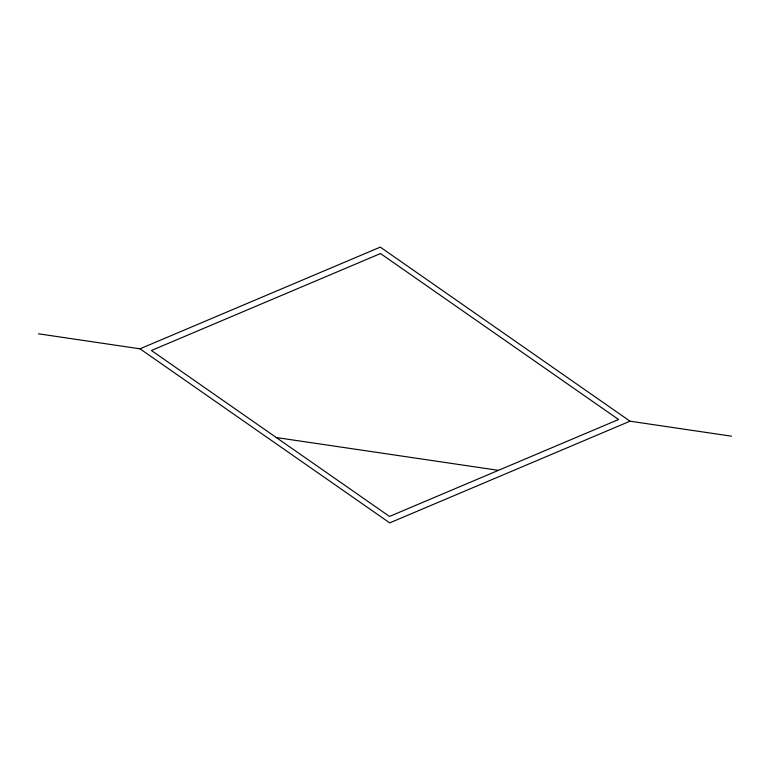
<?xml version="1.0" encoding="UTF-8"?>
<svg xmlns="http://www.w3.org/2000/svg" width="770" height="770" viewBox="0 0 770 770"><rect width="100%" height="100%" fill="white"/><g stroke="black" fill="none" stroke-linecap="round" stroke-linejoin="round"><path stroke-width="1.16" d="M38.5 333.814L139.986 348.81L380.284 247.122L630.014 421.19L731.5 436.186M630.014 421.19L389.716 522.878L139.986 348.81M276.286 437.533L498.431 470.345M380.505 253.551L151.421 350.494L389.495 516.449L618.579 419.506L380.505 253.551"/></g></svg>
